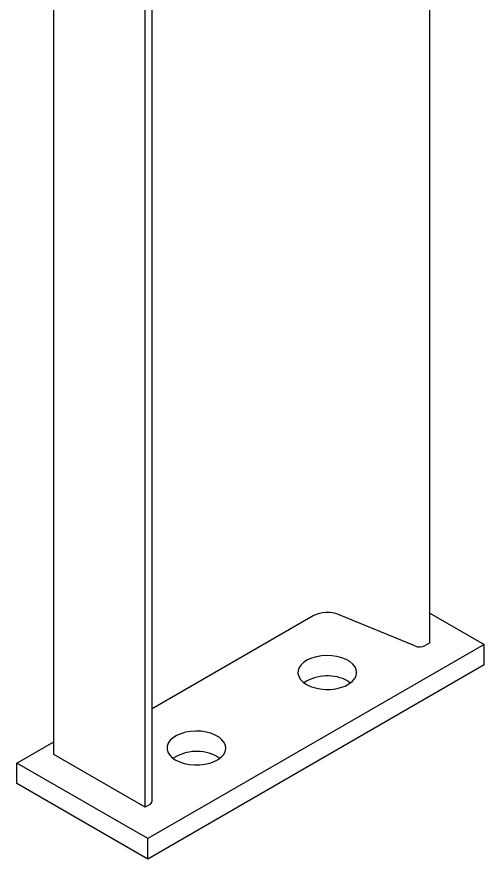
# Model space of a CAD drawing. Header units: millimetres. Extents: x 0 to 55611, y 0 to 32827.
# Drawn here: x 30152 to 30293.4, y 7669.6 to 7924.5 of the extents above; entities that cross this region are included whole.
import ezdxf

# ---------------------------------------------------------------- set-up
doc = ezdxf.new("R2010")
doc.units = ezdxf.units.MM
doc.header["$LTSCALE"] = 10
doc.linetypes.add('SLD-Continua', pattern=[0])
doc.layers.add('STRUC', color=5, linetype='SLD-Continua')

msp = doc.modelspace()

# ---------------------------------------------------------------- linework, layer by layer
at = {"layer": 'STRUC', "linetype": 'SLD-Continua', "lineweight": 25}
for p, q in [((30276.98, 7735.04), (30276.98, 9106.76)), ((30190.77, 7685.27), (30190.77, 9056.99)), ((30192.89, 7687.08), (30192.89, 9058.8)), ((30163.18, 7701.2), (30163.18, 8955.46)), ((30276.98, 7744.06), (30293.4, 7734.57)), ((30241.63, 7743.17), (30192.89, 7715.03)), ((30272.43, 7734.08), (30249.48, 7743.54)), ((30293.4, 7734.57), (30191.58, 7675.79)), ((30276.98, 7735.04), (30275.57, 7734.23)), ((30293.4, 7728.35), (30293.4, 7734.57)), ((30293.4, 7728.35), (30191.58, 7669.57)), ((30252.22, 7723.46), (30253, 7722.95)), ((30151.98, 7698.65), (30163.18, 7705.12)), ((30190.77, 7685.27), (30163.18, 7701.2)), ((30212.62, 7700.61), (30213.4, 7700.09)), ((30191.58, 7675.79), (30151.98, 7698.65)), ((30151.98, 7692.43), (30151.98, 7698.65)), ((30191.58, 7669.57), (30151.98, 7692.43)), ((30192.18, 7686.09), (30190.77, 7685.27)), ((30191.58, 7669.57), (30191.58, 7675.79))]:
    msp.add_line(p, q, dxfattribs=at)
at = {"layer": 'STRUC', "linetype": 'SLD-Continua', "lineweight": 25, "flags": 128}
for points in [[(30239.64, 7722.43), (30240.87, 7721.84), (30242.25, 7721.38), (30243.76, 7721.08), (30245.33, 7720.94), (30246.93, 7720.96), (30248.49, 7721.14), (30249.97, 7721.48), (30251.32, 7721.97), (30252.49, 7722.6), (30253.46, 7723.33), (30254.18, 7724.15), (30254.64, 7725.03), (30254.82, 7725.94), (30254.71, 7726.86), (30254.32, 7727.75), (30253.66, 7728.59), (30252.76, 7729.35), (30251.63, 7730), (30250.32, 7730.52), (30248.87, 7730.9), (30247.32, 7731.13), (30245.73, 7731.19), (30244.15, 7731.09), (30242.62, 7730.82), (30241.2, 7730.4), (30239.93, 7729.85), (30238.86, 7729.17), (30238.01, 7728.39), (30237.42, 7727.53), (30237.1, 7726.63), (30237.06, 7725.71), (30237.31, 7724.8), (30237.84, 7723.94), (30238.62, 7723.13), (30239.64, 7722.43)], [(30200.05, 7699.57), (30201.27, 7698.98), (30202.66, 7698.53), (30204.16, 7698.22), (30205.73, 7698.08), (30207.33, 7698.1), (30208.89, 7698.28), (30210.37, 7698.63), (30211.72, 7699.11), (30212.89, 7699.74), (30213.86, 7700.47), (30214.58, 7701.29), (30215.04, 7702.17), (30215.22, 7703.08), (30215.11, 7704), (30214.72, 7704.89), (30214.06, 7705.73), (30213.16, 7706.49), (30212.03, 7707.14), (30210.72, 7707.66), (30209.27, 7708.04), (30207.72, 7708.27), (30206.13, 7708.33), (30204.55, 7708.23), (30203.02, 7707.96), (30201.6, 7707.54), (30200.34, 7706.99), (30199.26, 7706.31), (30198.41, 7705.53), (30197.82, 7704.67), (30197.5, 7703.77), (30197.46, 7702.85), (30197.71, 7701.94), (30198.24, 7701.08), (30199.03, 7700.28), (30200.05, 7699.57)]]:
    msp.add_lwpolyline(points, dxfattribs=at)
at = {"layer": 'STRUC', "linetype": 'SLD-Continua', "lineweight": 25}
for centre, radius, start, end in [((30245.97, 7734.68), 9.53, 68.375, 117.0962), ((30273.84, 7737.62), 3.81, 248.375, 297.0962), ((30245.98, 7711.9), 13.14, 61.6499, 122.7913), ((30206.38, 7689.04), 13.14, 61.6499, 122.7913), ((30191.67, 7687.2), 1.22, 294.2981, 354.3817)]:
    msp.add_arc(centre, radius, start, end, dxfattribs=at)

doc.saveas('drawing.dxf')
